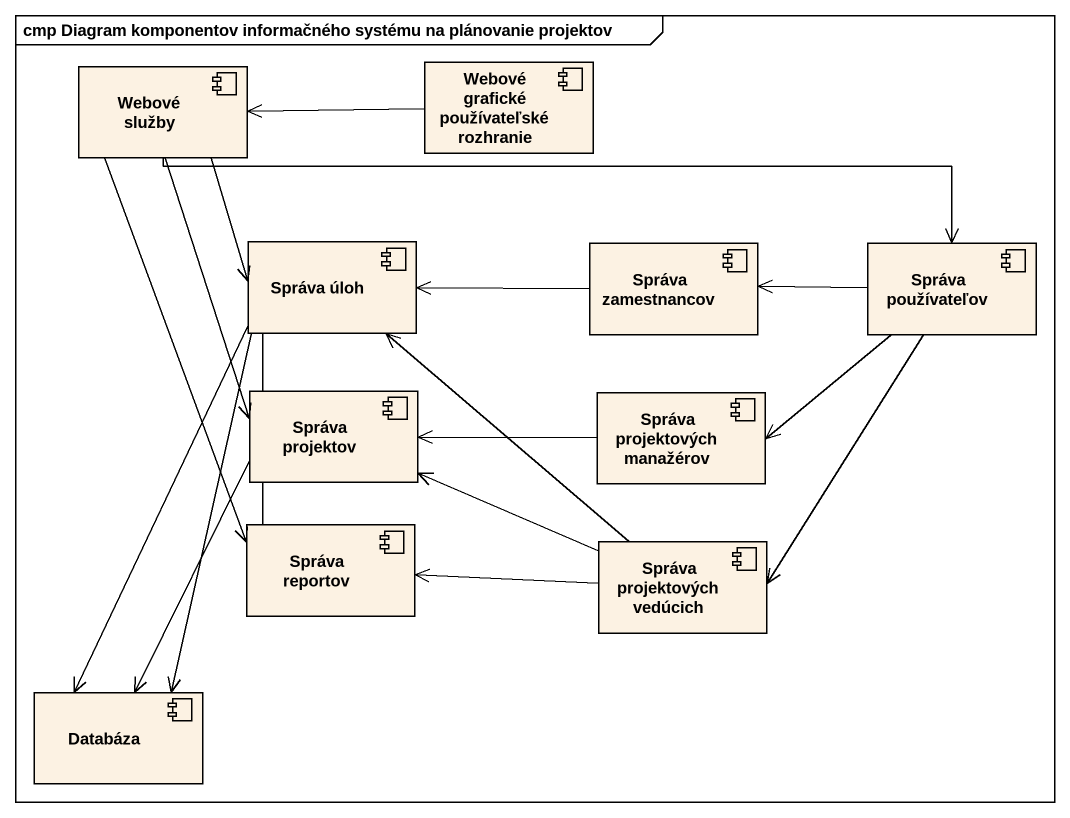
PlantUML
@startuml
mainframe cmp Diagram komponentov informačného systému na plánovanie projektov
component "Webové služby" as Webové_služby
component "Webové grafické používateľské rozhranie" as Webové_grafické
component "Správa úloh" as Správa_úloh
component "Správa zamestnancov" as Správa_zamestnancov
component "Správa používateľov" as Správa_používateľov
component "Správa projektov" as Správa_projektov
component "Správa projektových manažérov" as Správa_projektových
component "Správa reportov" as Správa_reportov
component "Správa projektových vedúcich" as Správa_projektových_vedúcich
component Databáza
Webové_služby --> Správa_úloh
Webové_služby -right-> Správa_používateľov
Webové_služby --> Správa_projektov
Webové_služby --> Správa_reportov
Webové_grafické -left-> Webové_služby
Správa_úloh <-right- Správa_zamestnancov
Správa_úloh <-- Správa_projektových_vedúcich
Správa_úloh --> Databáza
Správa_používateľov -left-> Správa_zamestnancov
Správa_používateľov -left-> Správa_projektových
Správa_používateľov --> Správa_projektových_vedúcich
Správa_projektov <-right- Správa_projektových
Správa_projektov <-right- Správa_projektových_vedúcich
Správa_projektov --> Databáza
Správa_reportov --> Databáza
Správa_projektových_vedúcich -left-> Správa_reportov
@enduml
